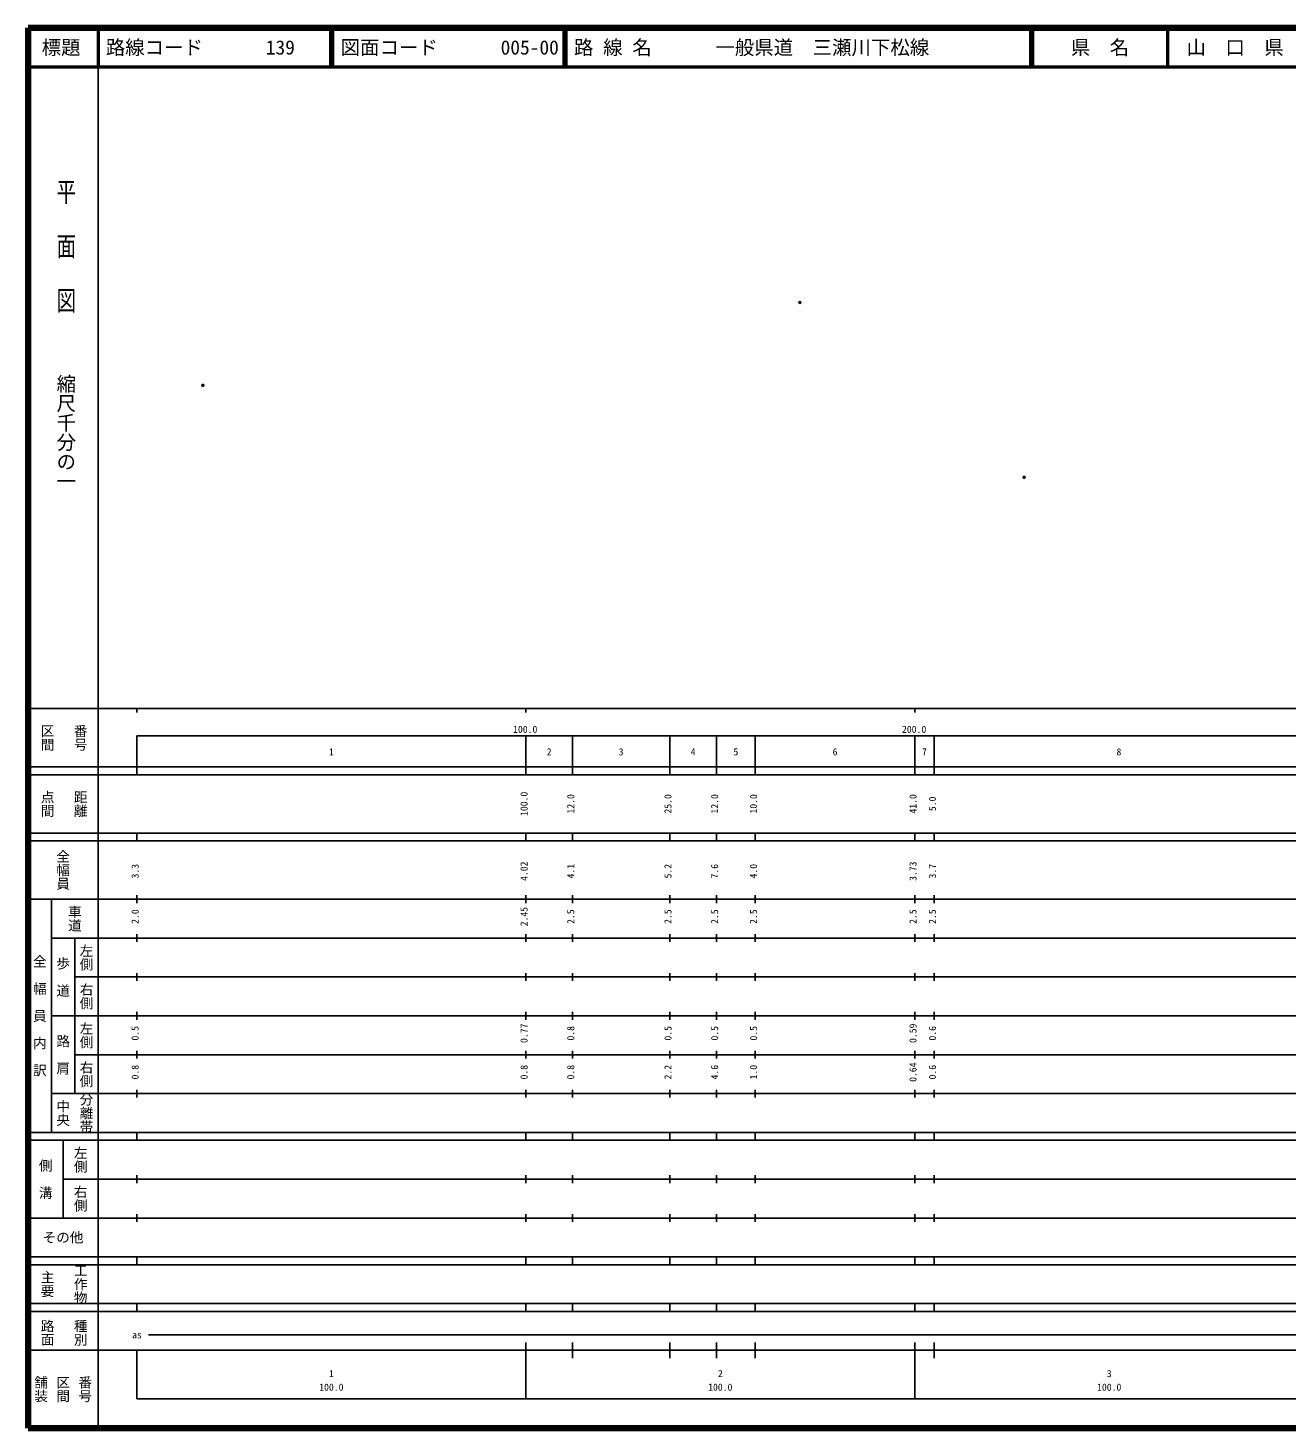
# Model space of a CAD drawing. Units: millimetres on the paper. Extents: x 40 to 680, y 20 to 380.
# Drawn here: x 40 to 363.7, y 20 to 380 of the extents above; entities that cross this region are included whole.
import ezdxf
from ezdxf.enums import TextEntityAlignment as Align

# ---------------------------------------------------------------- set-up
doc = ezdxf.new("R2010")
doc.units = ezdxf.units.MM
doc.header["$PDMODE"] = 32
doc.header["$PDSIZE"] = 0.5
doc.layers.add('M-OTRS', color=6, linetype='Continuous')
doc.layers.add('M-TTL-TXT', color=7, linetype='Continuous')
for name, color, linetype, lineweight in [('M-TTL', 2, 'Continuous', 140), ('M-TTL-BAND', 7, 'Continuous', 25), ('M-TTL-LINE', 7, 'Continuous', 50)]:
    doc.layers.add(name, color=color, linetype=linetype, lineweight=lineweight)
doc.styles.add('@ＭＳ ゴシック', font='')
doc.styles.add('ＭＳ ゴシック', font='')
doc.styles.get('@ＭＳ ゴシック').set_extended_font_data('@MS Gothic')
doc.styles.get('ＭＳ ゴシック').set_extended_font_data('MS Gothic')

msp = doc.modelspace()

# ---------------------------------------------------------------- linework, layer by layer
at = {"layer": 'M-OTRS'}
for p in [(238.484, 309.421), (84.972, 288.115), (296.122, 264.453)]:
    msp.add_point(p, dxfattribs=at)
at = {"layer": 'M-TTL'}
for p, q in [((40, 380), (40, 20)), ((680, 380), (40, 380)), ((40, 20), (680, 20))]:
    msp.add_line(p, q, dxfattribs=at)
at = {"layer": 'M-TTL-BAND'}
for p, q in [((58, 370), (58, 20)), ((40, 205), (579, 205)), ((68, 205), (68, 204)), ((168, 205), (168, 204)), ((268, 205), (268, 204)), ((68, 198), (579, 198)), ((68, 198), (68, 188)), ((168, 188), (168, 198)), ((180, 188), (180, 198)), ((205, 188), (205, 198)), ((217, 188), (217, 198)), ((227, 188), (227, 198)), ((268, 188), (268, 198)), ((273, 188), (273, 198)), ((40, 190), (579, 190)), ((40, 188), (579, 188)), ((40, 173), (579, 173)), ((68, 171), (68, 173)), ((168, 171), (168, 173)), ((180, 171), (180, 173)), ((205, 171), (205, 173)), ((217, 171), (217, 173)), ((227, 171), (227, 173)), ((268, 171), (268, 173)), ((273, 171), (273, 173)), ((40, 171), (579, 171)), ((40, 156), (579, 156)), ((46, 96), (46, 156)), ((68, 155), (68, 157)), ((168, 155), (168, 157)), ((180, 155), (180, 157)), ((205, 155), (205, 157)), ((217, 155), (217, 157)), ((227, 155), (227, 157)), ((268, 155), (268, 157)), ((273, 155), (273, 157)), ((46, 146), (579, 146)), ((52, 146), (52, 106)), ((68, 145), (68, 147)), ((168, 145), (168, 147)), ((180, 145), (180, 147)), ((205, 145), (205, 147)), ((217, 145), (217, 147)), ((227, 145), (227, 147)), ((268, 145), (268, 147)), ((273, 145), (273, 147)), ((68, 135), (68, 137)), ((168, 135), (168, 137)), ((180, 135), (180, 137)), ((205, 135), (205, 137)), ((217, 135), (217, 137)), ((227, 135), (227, 137)), ((268, 135), (268, 137)), ((273, 135), (273, 137)), ((52, 136), (579, 136)), ((46, 126), (579, 126)), ((68, 125), (68, 127)), ((168, 125), (168, 127)), ((180, 125), (180, 127)), ((205, 125), (205, 127)), ((217, 125), (217, 127)), ((227, 125), (227, 127)), ((268, 125), (268, 127)), ((273, 125), (273, 127)), ((52, 116), (579, 116)), ((68, 115), (68, 117)), ((168, 115), (168, 117)), ((180, 115), (180, 117)), ((205, 115), (205, 117)), ((217, 115), (217, 117)), ((227, 115), (227, 117)), ((268, 115), (268, 117)), ((273, 115), (273, 117)), ((46, 106), (579, 106)), ((68, 105), (68, 107)), ((168, 105), (168, 107)), ((180, 105), (180, 107)), ((205, 105), (205, 107)), ((217, 105), (217, 107)), ((227, 105), (227, 107)), ((268, 105), (268, 107)), ((273, 105), (273, 107)), ((40, 96), (579, 96)), ((40, 94), (579, 94)), ((49, 94), (49, 74)), ((68, 94), (68, 96)), ((168, 94), (168, 96)), ((180, 94), (180, 96)), ((205, 94), (205, 96)), ((217, 94), (217, 96)), ((227, 94), (227, 96)), ((268, 94), (268, 96)), ((273, 94), (273, 96)), ((49, 84), (579, 84)), ((68, 83), (68, 85)), ((168, 83), (168, 85)), ((180, 83), (180, 85)), ((205, 83), (205, 85)), ((217, 83), (217, 85)), ((227, 83), (227, 85)), ((268, 83), (268, 85)), ((273, 83), (273, 85)), ((40, 74), (579, 74)), ((68, 73), (68, 75)), ((168, 73), (168, 75)), ((180, 73), (180, 75)), ((205, 73), (205, 75)), ((217, 73), (217, 75)), ((227, 73), (227, 75)), ((268, 73), (268, 75)), ((273, 73), (273, 75)), ((40, 64), (579, 64)), ((40, 62), (579, 62)), ((68, 62), (68, 64)), ((168, 62), (168, 64)), ((180, 62), (180, 64)), ((205, 62), (205, 64)), ((217, 62), (217, 64)), ((227, 62), (227, 64)), ((268, 62), (268, 64)), ((273, 62), (273, 64)), ((40, 52), (579, 52)), ((68, 50), (68, 52)), ((168, 50), (168, 52)), ((180, 50), (180, 52)), ((205, 50), (205, 52)), ((217, 50), (217, 52)), ((227, 50), (227, 52)), ((268, 50), (268, 52)), ((273, 50), (273, 52)), ((40, 50), (579, 50)), ((71, 44), (565, 44)), ((40, 40), (579, 40)), ((68, 40), (68, 27.5)), ((168, 27.5), (168, 42)), ((180, 38), (180, 42)), ((205, 38), (205, 42)), ((217, 38), (217, 42)), ((227, 38), (227, 42)), ((268, 27.5), (268, 42)), ((273, 38), (273, 42)), ((68, 27.5), (579, 27.5))]:
    msp.add_line(p, q, dxfattribs=at)
at = {"layer": 'M-TTL-LINE'}
for p, q in [((58, 380), (58, 370)), ((117.75, 380), (117.75, 370)), ((118.25, 380), (118.25, 370)), ((177.75, 380), (177.75, 370)), ((178.25, 380), (178.25, 370)), ((297.75, 380), (297.75, 370)), ((298.25, 380), (298.25, 370)), ((333, 380), (333, 370)), ((40, 370), (680, 370))]:
    msp.add_line(p, q, dxfattribs=at)

# ---------------------------------------------------------------- texts
at = {"layer": 'M-TTL-BAND', "style": '@ＭＳ ゴシック', "width": 1.4}
msp.add_text('平  面  図', height=3.666, rotation=270, dxfattribs=at).set_placement((49.777, 306.475), align=Align.MIDDLE_RIGHT)
at = {"layer": 'M-TTL-BAND', "style": '@ＭＳ ゴシック'}
msp.add_text('縮尺千分の一', height=3.666, rotation=270, dxfattribs=at).set_placement((49.777, 261.03), align=Align.MIDDLE_RIGHT)
for s, p in [('区間', (45, 197.5)), ('番号', (53.5, 197.5)), ('点間', (45, 180.5)), ('距離', (53.5, 180.5)), ('全幅員', (49, 163.5)), ('車道', (52, 151)), ('左側', (55, 141)), ('全\u3000幅\u3000員\u3000内\u3000訳', (43, 126)), ('歩\u3000道', (49, 136)), ('右側', (55, 131)), ('左側', (55, 121)), ('路\u3000肩', (49, 116)), ('右側', (55, 111)), ('分離帯', (55, 101)), ('中央', (49, 101)), ('左側', (53.5, 89)), ('側\u3000溝', (44.5, 84)), ('右側', (53.5, 79)), ('工作物', (53.5, 57)), ('主要', (45, 57)), ('路面', (45, 44.5)), ('種別', (53.5, 44.5)), ('舗装', (43.333, 30)), ('区間', (49, 30)), ('番号', (54.667, 30))]:
    msp.add_text(s, height=2.566, rotation=270, dxfattribs=at).set_placement(p, align=Align.MIDDLE_CENTER)
at = {"layer": 'M-TTL-BAND', "style": 'ＭＳ ゴシック'}
for s, p in [('100.0', (167.844, 198.195)), ('200.0', (267.844, 198.195)), ('1', (118, 192.405)), ('2', (174, 192.405)), ('3', (192.5, 192.405)), ('4', (211, 192.405)), ('5', (222, 192.405)), ('6', (247.5, 192.405)), ('7', (270.5, 192.405)), ('8', (320.5, 192.405)), ('as', (68, 42.5)), ('1', (118, 32.523)), ('2', (218, 32.523)), ('3', (318, 32.523)), ('100.0', (118, 29.033)), ('100.0', (218, 29.033)), ('100.0', (318, 29.033))]:
    msp.add_text(s, height=1.833, dxfattribs=at).set_placement(p, align=Align.BOTTOM_CENTER)
for s, p in [('100.0', (169, 180.5)), ('12.0', (181, 180.5)), ('25.0', (206, 180.5)), ('12.0', (218, 180.5)), ('10.0', (228, 180.5)), ('41.0', (269, 180.5)), ('5.0', (274, 180.5)), ('3.3', (69, 163.174)), ('4.02', (169, 163.174)), ('4.1', (181, 163.174)), ('5.2', (206, 163.174)), ('7.6', (218, 163.174)), ('4.0', (228, 163.174)), ('3.73', (269, 163.174)), ('3.7', (274, 163.174)), ('2.0', (69, 151.5)), ('2.45', (169, 151.5)), ('2.5', (181, 151.5)), ('2.5', (206, 151.5)), ('2.5', (218, 151.5)), ('2.5', (228, 151.5)), ('2.5', (269, 151.5)), ('2.5', (274, 151.5)), ('0.5', (69, 121.5)), ('0.77', (169, 121.5)), ('0.8', (181, 121.5)), ('0.5', (206, 121.5)), ('0.5', (218, 121.5)), ('0.5', (228, 121.5)), ('0.59', (269, 121.5)), ('0.6', (274, 121.5)), ('0.8', (69, 111.5)), ('0.8', (169, 111.5)), ('0.8', (181, 111.5)), ('2.2', (206, 111.5)), ('4.6', (218, 111.5)), ('1.0', (228, 111.5)), ('0.64', (269, 111.5)), ('0.6', (274, 111.5))]:
    msp.add_text(s, height=1.833, rotation=90, dxfattribs=at).set_placement(p, align=Align.BOTTOM_CENTER)
msp.add_text('その他', height=2.566, dxfattribs=at).set_placement((49, 69), align=Align.MIDDLE_CENTER)
at = {"layer": 'M-TTL-TXT', "style": 'ＭＳ ゴシック'}
for s, p in [('標題', (48.5, 375)), ('県\u3000名', (315.625, 375)), ('山\u3000口\u3000県', (350.375, 375))]:
    msp.add_text(s, height=3.666, dxfattribs=at).set_placement(p, align=Align.MIDDLE_CENTER)
for s, p in [('路線コード', (60, 375)), ('139', (101.142, 375)), ('図面コード', (120.38, 375)), ('005-00', (161.521, 375)), ('路 線 名', (180.38, 375)), ('一般県道\u3000三瀬川下松線', (216.734, 375))]:
    msp.add_text(s, height=3.666, dxfattribs=at).set_placement(p, align=Align.MIDDLE_LEFT)

doc.saveas('drawing.dxf')
